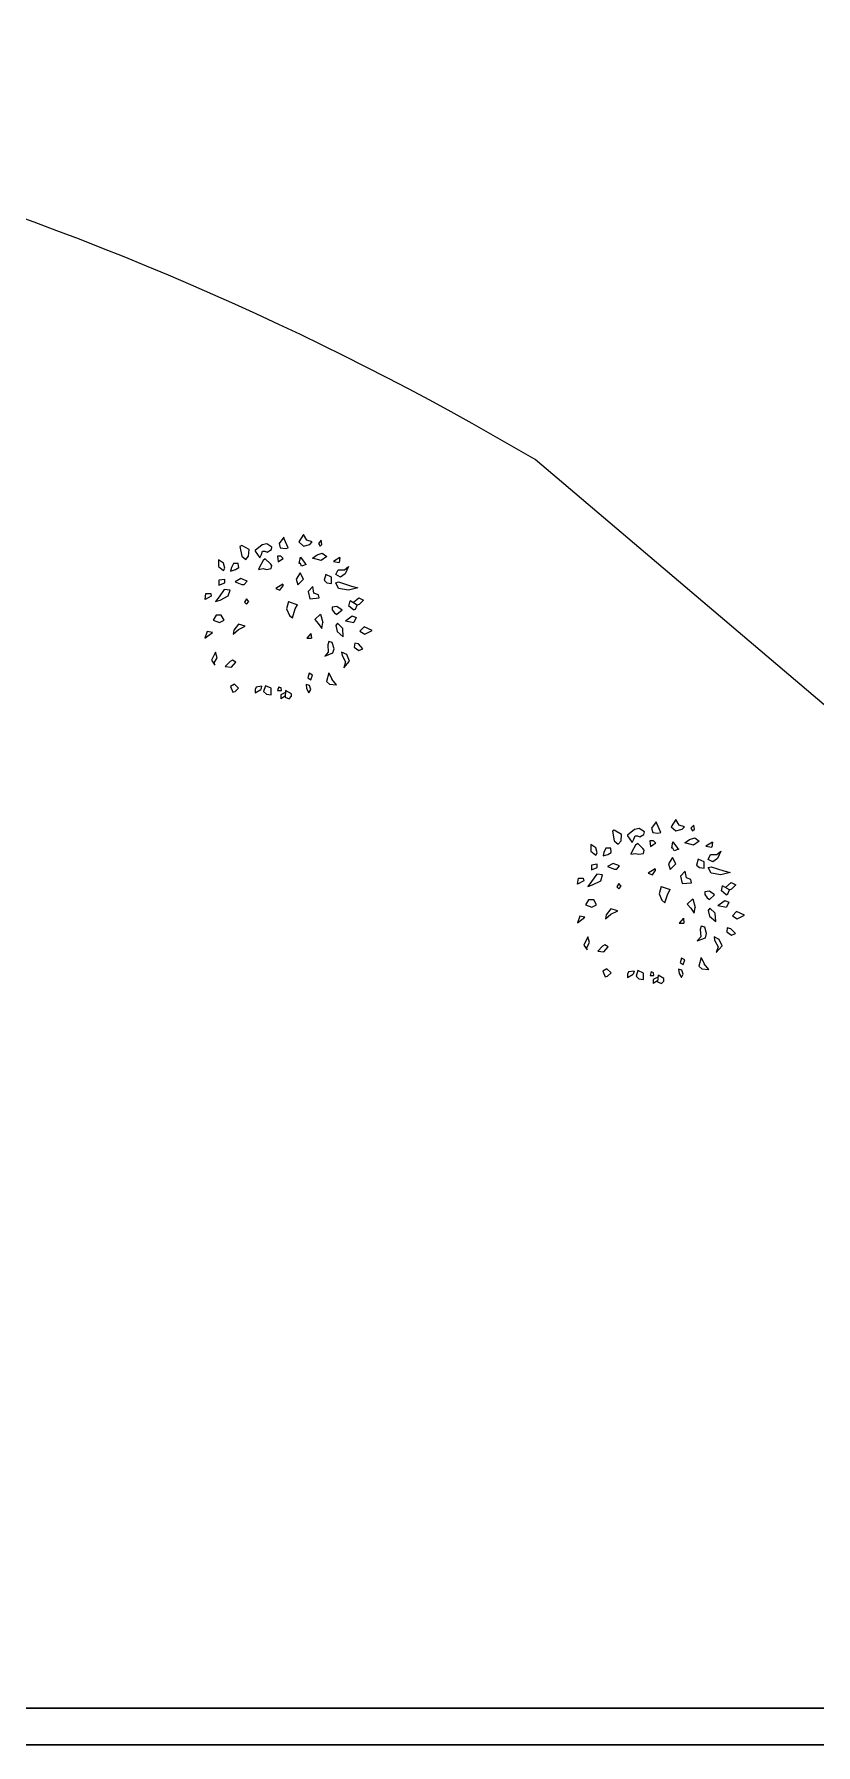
# Model space of a CAD drawing. Header units: centimetres. Extents: x 48 to 15845, y 265 to 7947.
# Drawn here: x 62.459 to 64.598, y 296.525 to 301.212 of the extents above; entities that cross this region are included whole.
import ezdxf

# ---------------------------------------------------------------- set-up
doc = ezdxf.new("R2010")
doc.units = ezdxf.units.CM
doc.layers.add('ARBOLES-PLANTA', color=7, linetype='Continuous')
doc.layers.add('murobajo', color=5, linetype='Continuous', lineweight=30)
doc.layers.add('niveles', color=7, linetype='Continuous', lineweight=5, true_color=0xf0c70f)

msp = doc.modelspace()

# ---------------------------------------------------------------- linework, layer by layer
at = {"layer": 'ARBOLES-PLANTA', "color": 52, "linetype": 'Continuous'}
for p, q in [((63.1954, 299.8408), (63.1827, 299.8207)), ((63.2049, 299.8252), (63.1954, 299.8408)), ((63.1827, 299.8207), (63.1954, 299.8095)), ((63.2192, 299.8207), (63.2049, 299.8252)), ((63.2128, 299.814), (63.2192, 299.8207)), ((63.2445, 299.8252), (63.2366, 299.8162)), ((63.2461, 299.814), (63.2445, 299.8252)), ((63.139, 299.705), (63.12, 299.6928)), ((63.1311, 299.6884), (63.139, 299.6996)), ((63.2242, 299.6807), (63.221, 299.6986)), ((62.9645, 299.6705), (62.955, 299.6571)), ((62.955, 299.6571), (62.9676, 299.6615)), ((62.9787, 299.6906), (62.9645, 299.6705)), ((62.9676, 299.6615), (62.9898, 299.6727)), ((62.9898, 299.6727), (62.9946, 299.6884)), ((63.12, 299.6928), (63.1311, 299.6884)), ((63.2084, 299.6852), (63.2131, 299.665)), ((63.2131, 299.665), (63.2385, 299.6673)), ((63.2369, 299.6762), (63.2242, 299.6807)), ((63.2385, 299.6673), (63.2369, 299.6762)), ((63.3105, 299.605), (63.3291, 299.6182)), ((63.3291, 299.6182), (63.3402, 299.6137)), ((63.3402, 299.6137), (63.3339, 299.6003)), ((62.9547, 299.5187), (62.9436, 299.4964)), ((62.9595, 299.5031), (62.9547, 299.5187)), ((62.9436, 299.4964), (62.9531, 299.4829)), ((62.9515, 299.4896), (62.9595, 299.5031)), ((62.9531, 299.4829), (62.9515, 299.4896)), ((63.2028, 299.43), (63.2044, 299.4188)), ((63.2123, 299.4278), (63.2028, 299.43)), ((63.2044, 299.4188), (63.2107, 299.4076)), ((63.2111, 299.4608), (63.2077, 299.4481)), ((63.2077, 299.4481), (63.2156, 299.4433)), ((63.2201, 299.456), (63.2111, 299.4608)), ((63.2154, 299.4166), (63.2123, 299.4278)), ((63.2156, 299.4433), (63.2201, 299.456)), ((63.2107, 299.4076), (63.2154, 299.4166)), ((64.215, 299.0607), (64.2023, 299.0406)), ((64.2245, 299.0451), (64.215, 299.0607)), ((64.2387, 299.0406), (64.2245, 299.0451)), ((64.2641, 299.0451), (64.2562, 299.0361)), ((64.2657, 299.0339), (64.2641, 299.0451)), ((64.2023, 299.0406), (64.215, 299.0294)), ((64.2324, 299.0339), (64.2387, 299.0406)), ((63.9983, 298.9105), (63.984, 298.8904)), ((64.0094, 298.8926), (64.0141, 298.9083)), ((64.1586, 298.925), (64.1396, 298.9128)), ((64.1396, 298.9128), (64.1507, 298.9083)), ((64.1507, 298.9083), (64.1586, 298.9195)), ((64.228, 298.9051), (64.2327, 298.885)), ((64.2438, 298.9006), (64.2406, 298.9185)), ((63.984, 298.8904), (63.9745, 298.877)), ((63.9745, 298.877), (63.9872, 298.8815)), ((63.9872, 298.8815), (64.0094, 298.8926)), ((64.2327, 298.885), (64.258, 298.8872)), ((64.2565, 298.8961), (64.2438, 298.9006)), ((64.258, 298.8872), (64.2565, 298.8961)), ((64.3301, 298.825), (64.3487, 298.8381)), ((64.3487, 298.8381), (64.3598, 298.8337)), ((64.3598, 298.8337), (64.3535, 298.8202)), ((63.9743, 298.7386), (63.9632, 298.7163)), ((63.9632, 298.7163), (63.9727, 298.7029)), ((63.9711, 298.7096), (63.979, 298.723)), ((63.979, 298.723), (63.9743, 298.7386)), ((63.9727, 298.7029), (63.9711, 298.7096)), ((64.2306, 298.6807), (64.2273, 298.668)), ((64.2273, 298.668), (64.2351, 298.6632)), ((64.2397, 298.6759), (64.2306, 298.6807)), ((64.2351, 298.6632), (64.2397, 298.6759)), ((64.2318, 298.6477), (64.2223, 298.6499)), ((64.2223, 298.6499), (64.2239, 298.6388)), ((64.2239, 298.6388), (64.2303, 298.6276)), ((64.2303, 298.6276), (64.235, 298.6365)), ((64.235, 298.6365), (64.2318, 298.6477))]:
    msp.add_line(p, q, dxfattribs=at)
at = {"layer": 'ARBOLES-PLANTA', "color": 50, "linetype": 'Continuous'}
for p, q in [((63.0265, 299.8108), (63.0217, 299.8086)), ((63.0217, 299.8086), (63.0265, 299.7817)), ((63.0471, 299.7996), (63.0265, 299.8108)), ((63.0455, 299.7817), (63.0471, 299.7996)), ((63.1416, 299.8341), (63.1289, 299.8162)), ((63.1289, 299.8162), (63.1321, 299.805)), ((63.1432, 299.8296), (63.1416, 299.8341)), ((63.1463, 299.8028), (63.1542, 299.805)), ((62.9626, 299.7715), (62.9626, 299.7536)), ((62.9769, 299.7625), (62.9626, 299.7715)), ((62.9626, 299.7536), (62.9769, 299.7424)), ((62.98, 299.7491), (62.9769, 299.7625)), ((62.9769, 299.7424), (62.98, 299.7491)), ((63.0265, 299.7817), (63.0376, 299.7728)), ((63.0376, 299.7728), (63.0455, 299.7817)), ((63.3079, 299.7446), (63.3189, 299.7536)), ((63.3189, 299.7536), (63.3094, 299.7334)), ((63.2841, 299.7312), (63.2904, 299.7446)), ((63.2904, 299.7446), (63.3079, 299.7446)), ((63.3094, 299.7334), (63.2968, 299.7245)), ((63.216, 299.5698), (63.2049, 299.5567)), ((63.216, 299.5698), (63.2176, 299.5567)), ((63.2361, 299.5974), (63.2456, 299.584)), ((63.2456, 299.584), (63.2488, 299.5996)), ((63.2844, 299.5914), (63.2877, 299.5755)), ((63.3619, 299.5883), (63.3504, 299.5761)), ((63.3504, 299.5761), (63.3634, 299.568)), ((63.3835, 299.5782), (63.3619, 299.5883)), ((63.3634, 299.568), (63.3835, 299.5782)), ((63.2049, 299.5567), (63.2176, 299.5567)), ((63.2635, 299.5187), (63.254, 299.5075)), ((63.254, 299.5075), (63.2762, 299.5165)), ((63.2651, 299.5478), (63.2619, 299.5389)), ((63.2619, 299.5389), (63.2635, 299.5187)), ((63.2746, 299.5456), (63.2651, 299.5478)), ((63.2794, 299.5277), (63.2746, 299.5456)), ((63.2762, 299.5165), (63.2794, 299.5277)), ((63.1071, 299.4018), (63.1071, 299.4197)), ((63.1281, 299.4242), (63.1342, 299.4207)), ((63.1356, 299.4133), (63.1342, 299.4207)), ((63.0866, 299.4108), (63.0945, 299.4041)), ((63.0945, 299.4041), (63.1071, 299.4018)), ((63.125, 299.4133), (63.1356, 299.4133)), ((63.1463, 299.4079), (63.1334, 299.4019)), ((63.1334, 299.4019), (63.1334, 299.3907)), ((63.1455, 299.3982), (63.1334, 299.3907)), ((63.1468, 299.4135), (63.1452, 299.3956)), ((63.1627, 299.4046), (63.1468, 299.4135)), ((64.1611, 299.054), (64.1485, 299.0361)), ((64.1627, 299.0495), (64.1611, 299.054)), ((64.046, 299.0307), (64.0413, 299.0285)), ((64.0413, 299.0285), (64.046, 299.0017)), ((64.0666, 299.0196), (64.046, 299.0307)), ((64.046, 299.0017), (64.0571, 298.9927)), ((64.0571, 298.9927), (64.065, 299.0017)), ((64.065, 299.0017), (64.0666, 299.0196)), ((64.1485, 299.0361), (64.1516, 299.0249)), ((64.1659, 299.0227), (64.1738, 299.0249)), ((63.9964, 298.9824), (63.9822, 298.9914)), ((63.9822, 298.9914), (63.9822, 298.9735)), ((63.9822, 298.9735), (63.9964, 298.9623)), ((63.9996, 298.969), (63.9964, 298.9824)), ((63.9964, 298.9623), (63.9996, 298.969)), ((64.3037, 298.9511), (64.31, 298.9646)), ((64.31, 298.9646), (64.3274, 298.9646)), ((64.329, 298.9534), (64.3163, 298.9444)), ((64.3274, 298.9646), (64.3385, 298.9735)), ((64.3385, 298.9735), (64.329, 298.9534)), ((64.2557, 298.8173), (64.2652, 298.8039)), ((64.2652, 298.8039), (64.2683, 298.8195)), ((64.3039, 298.8113), (64.3073, 298.7954)), ((64.3815, 298.8082), (64.37, 298.7961)), ((64.4031, 298.7981), (64.3815, 298.8082)), ((64.2356, 298.7898), (64.2245, 298.7767)), ((64.2245, 298.7767), (64.2372, 298.7767)), ((64.2356, 298.7898), (64.2372, 298.7767)), ((64.2847, 298.7677), (64.2815, 298.7588)), ((64.2942, 298.7655), (64.2847, 298.7677)), ((64.2989, 298.7476), (64.2942, 298.7655)), ((64.37, 298.7961), (64.3829, 298.7879)), ((64.3829, 298.7879), (64.4031, 298.7981)), ((64.2831, 298.7386), (64.2736, 298.7275)), ((64.2736, 298.7275), (64.2958, 298.7364)), ((64.2815, 298.7588), (64.2831, 298.7386)), ((64.2958, 298.7364), (64.2989, 298.7476)), ((64.1061, 298.6307), (64.114, 298.624)), ((64.114, 298.624), (64.1267, 298.6218)), ((64.1267, 298.6218), (64.1267, 298.6397)), ((64.1446, 298.6332), (64.1551, 298.6332)), ((64.1477, 298.6441), (64.1538, 298.6406)), ((64.1659, 298.6279), (64.153, 298.6218)), ((64.153, 298.6218), (64.153, 298.6106)), ((64.1551, 298.6332), (64.1538, 298.6406)), ((64.1664, 298.6334), (64.1648, 298.6155)), ((64.1822, 298.6245), (64.1664, 298.6334)), ((64.165, 298.6182), (64.153, 298.6106))]:
    msp.add_line(p, q, dxfattribs=at)
at = {"layer": 'ARBOLES-PLANTA', "color": 70, "linetype": 'Continuous'}
for p, q in [((63.0823, 299.813), (63.0633, 299.7974)), ((63.0633, 299.7974), (63.0633, 299.7951)), ((63.0633, 299.7951), (63.076, 299.7772)), ((63.0808, 299.7862), (63.0839, 299.7951)), ((63.095, 299.8153), (63.0823, 299.813)), ((63.0839, 299.7951), (63.0903, 299.7951)), ((63.0903, 299.7951), (63.0966, 299.7929)), ((63.1093, 299.8063), (63.095, 299.8153)), ((63.0966, 299.7929), (63.1077, 299.7996)), ((63.1077, 299.7996), (63.1093, 299.8063)), ((63.1321, 299.805), (63.1463, 299.8028)), ((63.1542, 299.805), (63.1432, 299.8296)), ((63.1954, 299.8095), (63.2128, 299.814)), ((63.2366, 299.8162), (63.2413, 299.8095)), ((63.2413, 299.8095), (63.2461, 299.814)), ((62.9987, 299.7504), (62.9961, 299.741)), ((63.004, 299.7615), (62.9987, 299.7504)), ((63.0172, 299.7615), (63.004, 299.7615)), ((63.0093, 299.7448), (63.0185, 299.7504)), ((63.0183, 299.7502), (63.0172, 299.7615)), ((63.0753, 299.752), (63.0722, 299.7453)), ((63.0722, 299.7453), (63.0849, 299.7475)), ((63.0849, 299.7699), (63.0753, 299.752)), ((63.076, 299.7772), (63.0808, 299.7862)), ((63.0912, 299.7744), (63.0849, 299.7699)), ((63.0849, 299.7475), (63.0944, 299.7453)), ((63.1054, 299.761), (63.0912, 299.7744)), ((63.0944, 299.7453), (63.107, 299.7475)), ((63.1086, 299.7565), (63.1054, 299.761)), ((63.107, 299.7475), (63.1086, 299.7565)), ((63.1244, 299.782), (63.126, 299.7663)), ((63.1339, 299.782), (63.1244, 299.782)), ((63.126, 299.7663), (63.1355, 299.773)), ((63.1402, 299.7753), (63.1339, 299.782)), ((63.1355, 299.773), (63.1402, 299.7753)), ((63.1842, 299.7614), (63.1874, 299.7793)), ((63.1874, 299.7614), (63.1842, 299.7614)), ((63.1874, 299.7793), (63.2, 299.7614)), ((63.1905, 299.7547), (63.1874, 299.7614)), ((63.2032, 299.7592), (63.1905, 299.7547)), ((63.2, 299.7614), (63.2032, 299.7592)), ((63.2201, 299.7766), (63.2328, 299.7855)), ((63.2439, 299.7699), (63.2201, 299.7766)), ((63.2328, 299.7855), (63.247, 299.79)), ((63.2597, 299.7811), (63.2439, 299.7699)), ((63.247, 299.79), (63.2597, 299.7811)), ((63.2955, 299.7781), (63.2778, 299.767)), ((63.2778, 299.767), (63.2936, 299.7648)), ((63.2955, 299.7781), (63.2936, 299.7648)), ((62.98, 299.7178), (62.9642, 299.7156)), ((62.9642, 299.7156), (62.9642, 299.7021)), ((62.9642, 299.7021), (62.98, 299.7088)), ((62.98, 299.7088), (62.98, 299.7178)), ((62.9961, 299.741), (63.0093, 299.7448)), ((63.0241, 299.7201), (63.0083, 299.7111)), ((63.0083, 299.7111), (63.0273, 299.7044)), ((63.0415, 299.7134), (63.0241, 299.7201)), ((63.0273, 299.7044), (63.0336, 299.7044)), ((63.0336, 299.7044), (63.0415, 299.7134)), ((63.139, 299.705), (63.139, 299.6996)), ((63.1864, 299.7365), (63.1753, 299.7186)), ((63.1753, 299.7186), (63.18, 299.703)), ((63.18, 299.703), (63.1959, 299.7186)), ((63.1959, 299.7186), (63.1864, 299.7365)), ((63.221, 299.6986), (63.2084, 299.6852)), ((63.2568, 299.7313), (63.2521, 299.7156)), ((63.2521, 299.7156), (63.26, 299.7089)), ((63.2727, 299.7245), (63.2568, 299.7313)), ((63.26, 299.7089), (63.2727, 299.7067)), ((63.2727, 299.7067), (63.2727, 299.7245)), ((63.2968, 299.7245), (63.2841, 299.7312)), ((63.2841, 299.7088), (63.292, 299.7111)), ((63.292, 299.6932), (63.2841, 299.7088)), ((63.292, 299.7111), (63.3269, 299.6999)), ((63.3269, 299.6999), (63.3443, 299.6954)), ((62.9261, 299.6631), (62.9288, 299.6799)), ((62.9433, 299.6725), (62.9261, 299.6631)), ((62.9288, 299.6799), (62.942, 299.6799)), ((62.942, 299.6799), (62.9433, 299.6725)), ((62.9946, 299.6884), (62.9787, 299.6906)), ((63.0394, 299.6649), (63.0341, 299.6556)), ((63.0341, 299.6556), (63.0394, 299.65)), ((63.046, 299.6575), (63.0394, 299.6649)), ((63.0394, 299.65), (63.046, 299.6575)), ((63.1548, 299.6571), (63.1495, 299.6371)), ((63.1548, 299.6571), (63.1796, 299.6483)), ((63.3189, 299.6887), (63.292, 299.6932)), ((63.3443, 299.6954), (63.3189, 299.6887)), ((63.3201, 299.6449), (63.3235, 299.659)), ((63.3425, 299.6478), (63.3235, 299.659)), ((63.3315, 299.6545), (63.3473, 299.6679)), ((63.3473, 299.6679), (63.36, 299.6612)), ((63.36, 299.6612), (63.3489, 299.65)), ((62.9564, 299.6202), (62.9484, 299.6067)), ((62.9484, 299.6067), (62.9659, 299.6)), ((62.9706, 299.6202), (62.9564, 299.6202)), ((62.9659, 299.6), (62.9785, 299.6067)), ((62.9785, 299.6067), (62.9706, 299.6202)), ((63.1495, 299.6371), (63.1574, 299.6192)), ((63.1574, 299.6192), (63.1654, 299.6125)), ((63.1654, 299.6125), (63.1733, 299.6371)), ((63.1733, 299.6371), (63.1796, 299.6483)), ((63.2421, 299.6232), (63.2266, 299.6086)), ((63.2266, 299.6086), (63.2361, 299.5974)), ((63.2421, 299.6232), (63.2488, 299.5996)), ((63.2873, 299.644), (63.2746, 299.6417)), ((63.2746, 299.6417), (63.2746, 299.635)), ((63.2746, 299.635), (63.2809, 299.6261)), ((63.2809, 299.6261), (63.2873, 299.6216)), ((63.3013, 299.634), (63.2873, 299.644)), ((63.3013, 299.634), (63.2873, 299.6216)), ((63.3105, 299.605), (63.3339, 299.6003)), ((63.333, 299.6344), (63.3201, 299.6449)), ((63.333, 299.6344), (63.3378, 299.6366)), ((63.3378, 299.6366), (63.3425, 299.6478)), ((63.342, 299.6481), (63.3489, 299.65)), ((62.9323, 299.5752), (62.926, 299.5573)), ((62.926, 299.5573), (62.9465, 299.573)), ((62.9465, 299.573), (62.9323, 299.5752)), ((63.0032, 299.5678), (63.0178, 299.5809)), ((63.0046, 299.579), (63.0032, 299.5678)), ((63.0178, 299.5958), (63.0046, 299.579)), ((63.0362, 299.5902), (63.0178, 299.5958)), ((63.0178, 299.5809), (63.0362, 299.5902)), ((63.2889, 299.5978), (63.2844, 299.5914)), ((63.2877, 299.5755), (63.3047, 299.5611)), ((63.3035, 299.5834), (63.2889, 299.5978)), ((63.3047, 299.5611), (63.3035, 299.5834)), ((63.2999, 299.5187), (63.3015, 299.5098)), ((63.3142, 299.512), (63.2999, 299.5187)), ((63.3221, 299.4941), (63.3142, 299.512)), ((63.3364, 299.5433), (63.3348, 299.5321)), ((63.3348, 299.5321), (63.3474, 299.5232)), ((63.3459, 299.5411), (63.3364, 299.5433)), ((63.3585, 299.5277), (63.3459, 299.5411)), ((63.3474, 299.5232), (63.3585, 299.5277)), ((62.9947, 299.4929), (62.9815, 299.4799)), ((62.9815, 299.4799), (62.9987, 299.478)), ((63.0013, 299.4966), (62.9947, 299.4929)), ((62.9987, 299.478), (63.0106, 299.491)), ((63.0106, 299.491), (63.0013, 299.4966)), ((63.3015, 299.5098), (63.311, 299.4919)), ((63.3015, 299.5098), (63.311, 299.4919)), ((63.3063, 299.4762), (63.3221, 299.4941)), ((63.311, 299.4919), (63.3063, 299.4762)), ((63.007, 299.4315), (62.9959, 299.4248)), ((62.9959, 299.4248), (63.0022, 299.4091)), ((63.0181, 299.4203), (63.007, 299.4315)), ((63.0086, 299.4114), (63.0181, 299.4203)), ((63.0663, 299.4229), (63.0631, 299.4162)), ((63.0811, 299.4252), (63.0663, 299.4229)), ((63.0811, 299.4252), (63.0789, 299.4162)), ((63.0913, 299.4264), (63.0866, 299.4108)), ((63.1071, 299.4197), (63.0913, 299.4264)), ((63.1281, 299.4242), (63.125, 299.4133)), ((63.2649, 299.4621), (63.2588, 299.4382)), ((63.2588, 299.4382), (63.2667, 299.4315)), ((63.2649, 299.4621), (63.273, 299.4449)), ((63.2667, 299.4315), (63.2857, 299.4293)), ((63.2857, 299.4293), (63.273, 299.4449)), ((63.0022, 299.4091), (63.0086, 299.4114)), ((63.0631, 299.4072), (63.0789, 299.4162)), ((63.0631, 299.4162), (63.0631, 299.4072)), ((63.1452, 299.3956), (63.1563, 299.3912)), ((63.1563, 299.3912), (63.1627, 299.3979)), ((63.1627, 299.3979), (63.1627, 299.4046)), ((64.1738, 299.0249), (64.1627, 299.0495)), ((64.1019, 299.0329), (64.0829, 299.0173)), ((64.0829, 299.0173), (64.0829, 299.0151)), ((64.0829, 299.0151), (64.0956, 298.9972)), ((64.0956, 298.9972), (64.1003, 299.0061)), ((64.1003, 299.0061), (64.1035, 299.0151)), ((64.1146, 299.0352), (64.1019, 299.0329)), ((64.1035, 299.0151), (64.1098, 299.0151)), ((64.1098, 299.0151), (64.1162, 299.0128)), ((64.1288, 299.0262), (64.1146, 299.0352)), ((64.1162, 299.0128), (64.1272, 299.0195)), ((64.1272, 299.0195), (64.1288, 299.0262)), ((64.1535, 299.0019), (64.144, 299.0019)), ((64.144, 299.0019), (64.1456, 298.9862)), ((64.1516, 299.0249), (64.1659, 299.0227)), ((64.1598, 298.9952), (64.1535, 299.0019)), ((64.2038, 298.9814), (64.2069, 298.9993)), ((64.2069, 298.9993), (64.2196, 298.9814)), ((64.215, 299.0294), (64.2324, 299.0339)), ((64.2397, 298.9965), (64.2523, 299.0055)), ((64.2634, 298.9898), (64.2397, 298.9965)), ((64.2523, 299.0055), (64.2666, 299.0099)), ((64.2562, 299.0361), (64.2609, 299.0294)), ((64.2609, 299.0294), (64.2657, 299.0339)), ((64.2793, 299.001), (64.2634, 298.9898)), ((64.2666, 299.0099), (64.2793, 299.001)), ((64.3151, 298.998), (64.2973, 298.9869)), ((64.3151, 298.998), (64.3132, 298.9847)), ((64.0183, 298.9703), (64.0157, 298.961)), ((64.0157, 298.961), (64.0289, 298.9647)), ((64.0236, 298.9814), (64.0183, 298.9703)), ((64.0368, 298.9814), (64.0236, 298.9814)), ((64.0289, 298.9647), (64.0381, 298.9703)), ((64.0379, 298.9702), (64.0368, 298.9814)), ((64.0949, 298.9719), (64.0918, 298.9652)), ((64.0918, 298.9652), (64.1044, 298.9675)), ((64.1044, 298.9898), (64.0949, 298.9719)), ((64.1108, 298.9943), (64.1044, 298.9898)), ((64.1044, 298.9675), (64.1139, 298.9652)), ((64.125, 298.9809), (64.1108, 298.9943)), ((64.1139, 298.9652), (64.1266, 298.9675)), ((64.1282, 298.9764), (64.125, 298.9809)), ((64.1266, 298.9675), (64.1282, 298.9764)), ((64.1456, 298.9862), (64.1551, 298.993)), ((64.1551, 298.993), (64.1598, 298.9952)), ((64.2059, 298.9564), (64.1949, 298.9385)), ((64.2069, 298.9814), (64.2038, 298.9814)), ((64.2154, 298.9385), (64.2059, 298.9564)), ((64.2101, 298.9746), (64.2069, 298.9814)), ((64.2228, 298.9791), (64.2101, 298.9746)), ((64.2196, 298.9814), (64.2228, 298.9791)), ((64.2764, 298.9512), (64.2716, 298.9355)), ((64.2922, 298.9445), (64.2764, 298.9512)), ((64.2973, 298.9869), (64.3132, 298.9847)), ((64.3163, 298.9444), (64.3037, 298.9511)), ((63.9996, 298.9377), (63.9838, 298.9355)), ((63.9838, 298.9355), (63.9838, 298.9221)), ((63.9838, 298.9221), (63.9996, 298.9288)), ((64.0141, 298.9083), (63.9983, 298.9105)), ((63.9996, 298.9288), (63.9996, 298.9377)), ((64.0437, 298.94), (64.0278, 298.9311)), ((64.0278, 298.9311), (64.0468, 298.9243)), ((64.0611, 298.9333), (64.0437, 298.94)), ((64.0468, 298.9243), (64.0532, 298.9243)), ((64.0532, 298.9243), (64.0611, 298.9333)), ((64.1586, 298.925), (64.1586, 298.9195)), ((64.1949, 298.9385), (64.1996, 298.9229)), ((64.1996, 298.9229), (64.2154, 298.9385)), ((64.2406, 298.9185), (64.228, 298.9051)), ((64.2716, 298.9355), (64.2796, 298.9288)), ((64.2796, 298.9288), (64.2922, 298.9266)), ((64.2922, 298.9266), (64.2922, 298.9445)), ((64.3037, 298.9288), (64.3116, 298.931)), ((64.3116, 298.9131), (64.3037, 298.9288)), ((64.3116, 298.931), (64.3464, 298.9198)), ((64.3385, 298.9086), (64.3116, 298.9131)), ((64.3638, 298.9153), (64.3385, 298.9086)), ((64.3464, 298.9198), (64.3638, 298.9153)), ((63.9457, 298.8831), (63.9483, 298.8998)), ((63.9628, 298.8924), (63.9457, 298.8831)), ((63.9483, 298.8998), (63.9615, 298.8998)), ((63.9615, 298.8998), (63.9628, 298.8924)), ((64.0589, 298.8848), (64.0537, 298.8755)), ((64.0537, 298.8755), (64.0589, 298.8699)), ((64.0655, 298.8774), (64.0589, 298.8848)), ((64.0589, 298.8699), (64.0655, 298.8774)), ((64.1744, 298.877), (64.1691, 298.857)), ((64.1691, 298.857), (64.177, 298.8392)), ((64.1744, 298.877), (64.1992, 298.8682)), ((64.1849, 298.8324), (64.1929, 298.857)), ((64.1929, 298.857), (64.1992, 298.8682)), ((64.3068, 298.8639), (64.2942, 298.8617)), ((64.2942, 298.8617), (64.2942, 298.855)), ((64.2942, 298.855), (64.3005, 298.846)), ((64.3209, 298.854), (64.3068, 298.8639)), ((64.3397, 298.8648), (64.3431, 298.8789)), ((64.3526, 298.8543), (64.3397, 298.8648)), ((64.3621, 298.8677), (64.3431, 298.8789)), ((64.351, 298.8744), (64.3669, 298.8879)), ((64.3526, 298.8543), (64.3574, 298.8565)), ((64.3574, 298.8565), (64.3621, 298.8677)), ((64.3616, 298.868), (64.3685, 298.87)), ((64.3669, 298.8879), (64.3795, 298.8811)), ((64.3795, 298.8811), (64.3685, 298.87)), ((63.9759, 298.8401), (63.968, 298.8267)), ((63.968, 298.8267), (63.9854, 298.82)), ((63.9902, 298.8401), (63.9759, 298.8401)), ((63.9854, 298.82), (63.9981, 298.8267)), ((63.9981, 298.8267), (63.9902, 298.8401)), ((64.0373, 298.8157), (64.0241, 298.7989)), ((64.0558, 298.8101), (64.0373, 298.8157)), ((64.0373, 298.8008), (64.0558, 298.8101)), ((64.177, 298.8392), (64.1849, 298.8324)), ((64.2617, 298.8431), (64.2462, 298.8285)), ((64.2462, 298.8285), (64.2557, 298.8173)), ((64.2617, 298.8431), (64.2683, 298.8195)), ((64.3005, 298.846), (64.3068, 298.8415)), ((64.3084, 298.8177), (64.3039, 298.8113)), ((64.3209, 298.854), (64.3068, 298.8415)), ((64.3231, 298.8034), (64.3084, 298.8177)), ((64.3301, 298.825), (64.3535, 298.8202)), ((63.9519, 298.7951), (63.9455, 298.7772)), ((63.9455, 298.7772), (63.9661, 298.7929)), ((63.9661, 298.7929), (63.9519, 298.7951)), ((64.0228, 298.7878), (64.0373, 298.8008)), ((64.0241, 298.7989), (64.0228, 298.7878)), ((64.3073, 298.7954), (64.3242, 298.7811)), ((64.3242, 298.7811), (64.3231, 298.8034)), ((64.3559, 298.7632), (64.3543, 298.7521)), ((64.3654, 298.761), (64.3559, 298.7632)), ((64.0209, 298.7165), (64.0143, 298.7128)), ((64.0301, 298.711), (64.0209, 298.7165)), ((64.3338, 298.7319), (64.3195, 298.7386)), ((64.3195, 298.7386), (64.3211, 298.7297)), ((64.3211, 298.7297), (64.3306, 298.7118)), ((64.3211, 298.7297), (64.3306, 298.7118)), ((64.3417, 298.714), (64.3338, 298.7319)), ((64.3543, 298.7521), (64.367, 298.7431)), ((64.3781, 298.7476), (64.3654, 298.761)), ((64.367, 298.7431), (64.3781, 298.7476)), ((64.0143, 298.7128), (64.0011, 298.6998)), ((64.0011, 298.6998), (64.0183, 298.6979)), ((64.0183, 298.6979), (64.0301, 298.711)), ((64.2845, 298.682), (64.2783, 298.6581)), ((64.2845, 298.682), (64.2926, 298.6648)), ((64.3258, 298.6961), (64.3417, 298.714)), ((64.3306, 298.7118), (64.3258, 298.6961)), ((64.0265, 298.6514), (64.0155, 298.6447)), ((64.0155, 298.6447), (64.0218, 298.629)), ((64.0218, 298.629), (64.0281, 298.6313)), ((64.0376, 298.6402), (64.0265, 298.6514)), ((64.0281, 298.6313), (64.0376, 298.6402)), ((64.0858, 298.6428), (64.0827, 298.6361)), ((64.0827, 298.6361), (64.0827, 298.6272)), ((64.0827, 298.6272), (64.0985, 298.6361)), ((64.1006, 298.6451), (64.0858, 298.6428)), ((64.1006, 298.6451), (64.0985, 298.6361)), ((64.1109, 298.6464), (64.1061, 298.6307)), ((64.1267, 298.6397), (64.1109, 298.6464)), ((64.1477, 298.6441), (64.1446, 298.6332)), ((64.1822, 298.6178), (64.1822, 298.6245)), ((64.2783, 298.6581), (64.2863, 298.6514)), ((64.2863, 298.6514), (64.3053, 298.6492)), ((64.3053, 298.6492), (64.2926, 298.6648)), ((64.1648, 298.6155), (64.1759, 298.6111)), ((64.1759, 298.6111), (64.1822, 298.6178))]:
    msp.add_line(p, q, dxfattribs=at)
at = {"layer": 'murobajo', "linetype": 'ByBlock'}
for p, q in [((50.3009, 296.6253), (67.8559, 296.6253)), ((50.2009, 296.5253), (67.8559, 296.5253))]:
    msp.add_line(p, q, dxfattribs=at)
at = {"layer": 'niveles', "linetype": 'ByBlock', "lineweight": -2}
msp.add_line((67.8559, 296.6253), (63.8301, 300.0463), dxfattribs=at)
msp.add_arc((59.5423, 292.773), 8.4431, 59.47905, 88.14967, dxfattribs=at)

doc.saveas('drawing.dxf')
